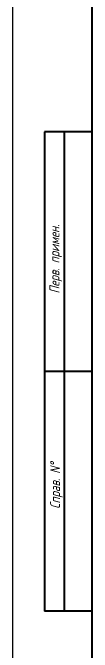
# Model space of a CAD drawing. Extents: x 0 to 597, y 0 to 420.
# Drawn here: x 0 to 20, y 161.7 to 321.8 of the extents above; entities that cross this region are included whole.
import ezdxf

# ---------------------------------------------------------------- set-up
doc = ezdxf.new("R2010")
doc.units = 0
doc.header["$MEASUREMENT"] = 0
doc.layers.add('KONTUR', color=7, linetype='CONTINUOUS')
doc.layers.add('Основная', color=7, linetype='CONTINUOUS', lineweight=40)
doc.layers.add('текст', color=7, linetype='CONTINUOUS', lineweight=30)
doc.styles.add('стиль рамки', font='romans.shx', dxfattribs={"width": 0.75, "oblique": 15, "height": 3.5})

msp = doc.modelspace()

# ---------------------------------------------------------------- linework, layer by layer
at = {"layer": 'KONTUR'}
msp.add_line((-0.00425, -0.00241), (-0.00425, 419.99759), dxfattribs=at)
at = {"layer": 'Основная'}
for p, q in [((19.99575, 44.99759), (19.99575, 414.99759)), ((7.99575, 291.99759), (7.99575, 171.99759)), ((19.99575, 291.99759), (7.99575, 291.99759)), ((12.99575, 171.99759), (12.99575, 291.99759)), ((19.99575, 231.99759), (7.99575, 231.99759)), ((19.99575, 171.99759), (7.99575, 171.99759))]:
    msp.add_line(p, q, dxfattribs=at)

# ---------------------------------------------------------------- texts
at = {"layer": 'текст', "style": 'стиль рамки', "oblique": 15, "width": 0.75}
for s, p in [('Перв. примен.', (11.74866, 251.5101)), ('Справ. N%%d', (11.90373, 197.62502))]:
    msp.add_text(s, height=2.5, rotation=90, dxfattribs=at).set_placement(p)

doc.saveas('drawing.dxf')
